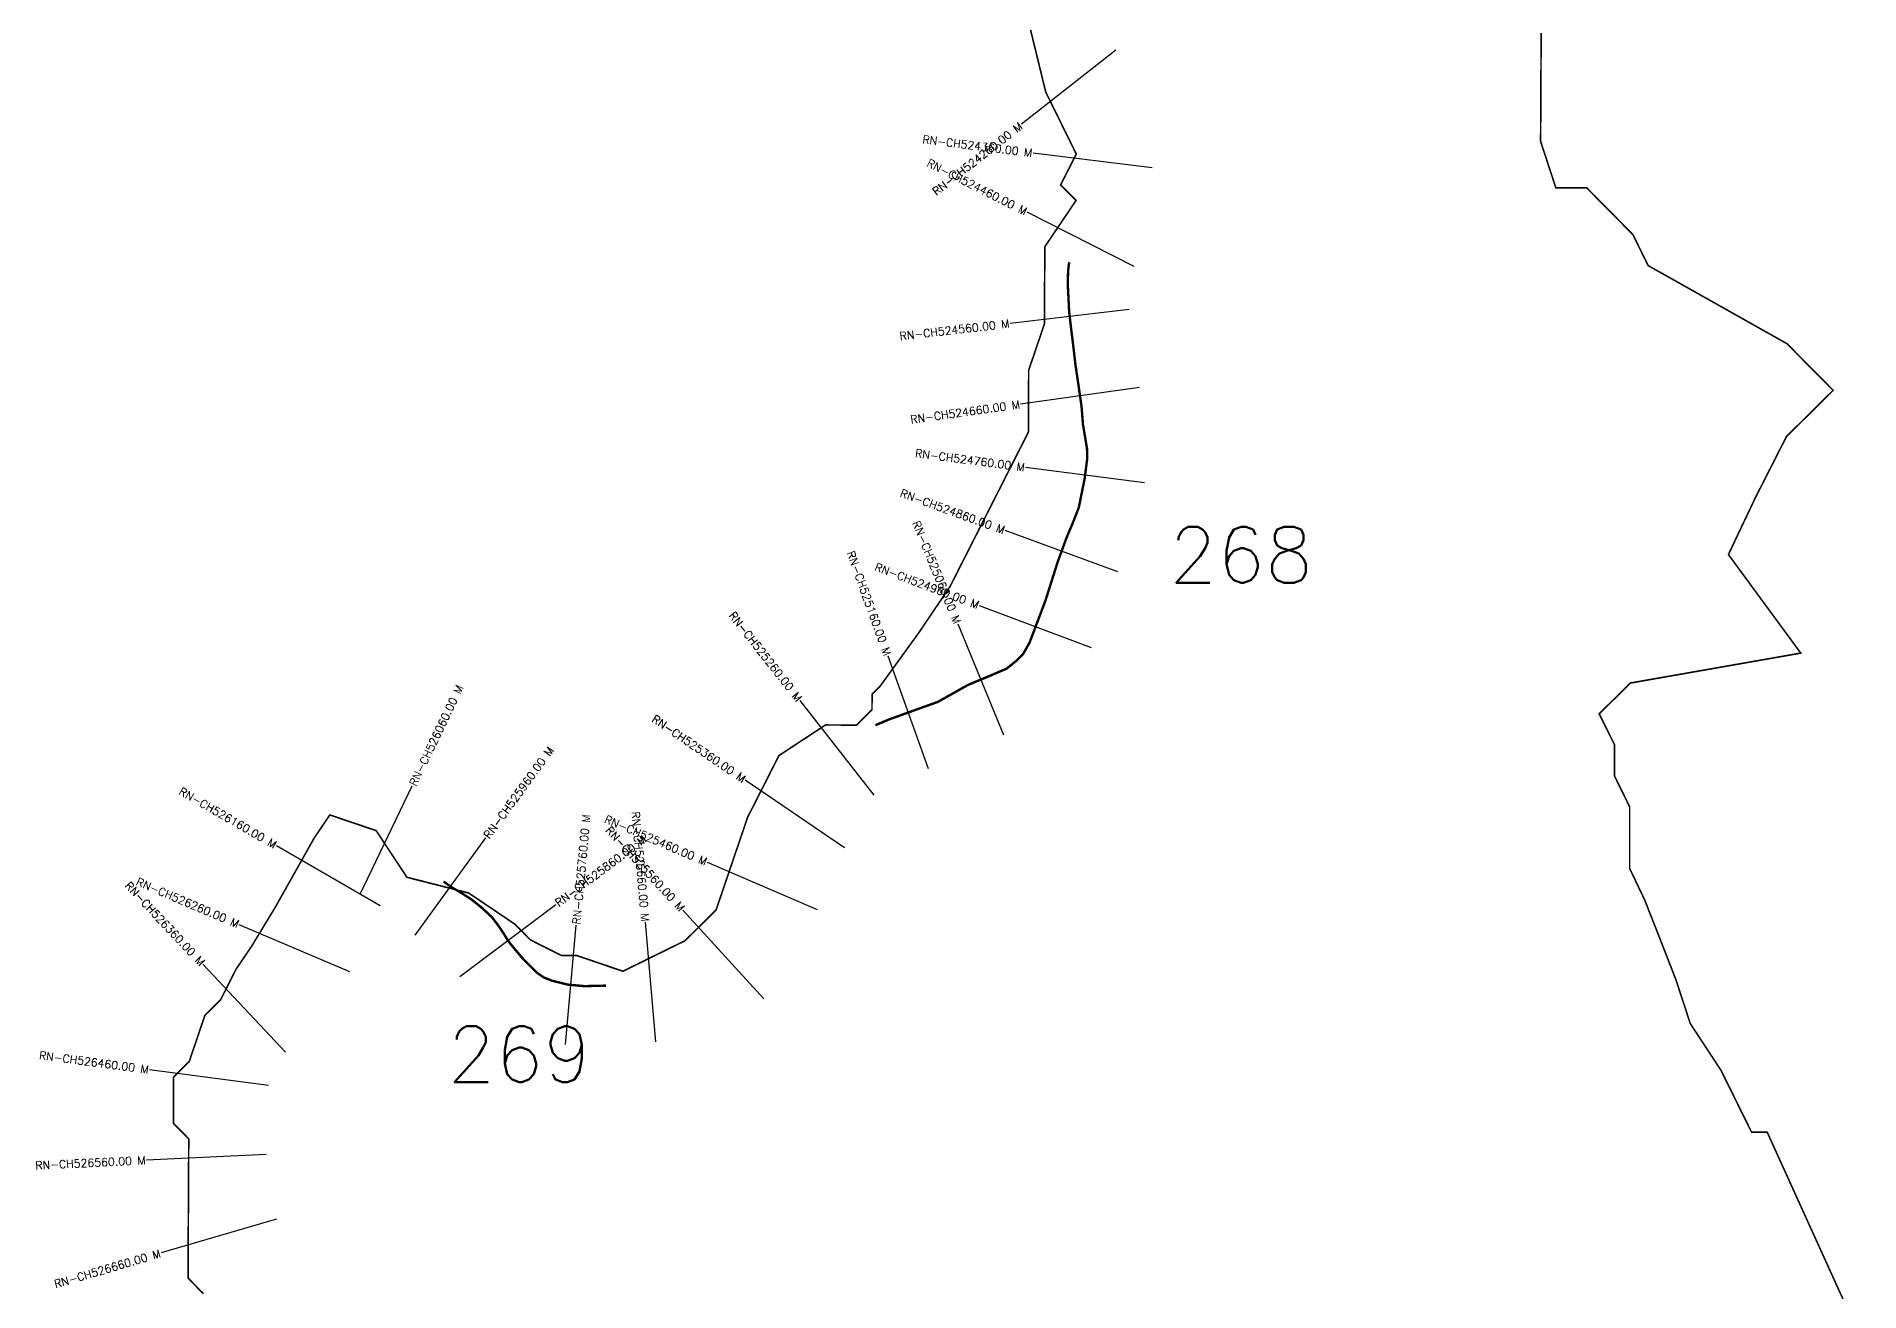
# Model space of a CAD drawing. Header units: metres. Extents: x 316875 to 319919, y 1872732 to 1878514.
# Drawn here: x 316875 to 319153, y 1874633 to 1876203 of the extents above; entities that cross this region are included whole.
import ezdxf
from ezdxf.enums import TextEntityAlignment as Align

# ---------------------------------------------------------------- set-up
doc = ezdxf.new("R2010")
doc.units = ezdxf.units.M
for name, color, linetype in [('CS', 134, 'Continuous'), ('CSMark', 6, 'Continuous'), ('NATURALLY PROTECTED', 3, 'Continuous')]:
    doc.layers.add(name, color=color, linetype=linetype)
doc.styles.get("Standard").update_dxf_attribs({"font": 'simplex.shx'})

msp = doc.modelspace()

# ---------------------------------------------------------------- linework, layer by layer
at = {"color": 6, "const_width": 2, "flags": 128}
for points in [[(317083.3, 1874630.8), (317064.1, 1874650.3), (317065, 1874824.3), (317045.8, 1874843.8), (317046.1, 1874901.8), (317065.6, 1874921), (317085.2, 1874978.9), (317104.7, 1874998.1), (317124.2, 1875036.6), (317143.8, 1875065.5), (317173, 1875113.7), (317221.8, 1875200.5), (317241.3, 1875229.3), (317299.2, 1875209.7), (317337.6, 1875151.4), (317414.8, 1875131.7), (317472.6, 1875092.7), (317491.8, 1875073.2), (317530.4, 1875053.7), (317549.7, 1875053.6), (317607.6, 1875033.9), (317685.2, 1875072.1), (317724, 1875110.6), (317763.4, 1875226.4), (317802.5, 1875303.5), (317860.7, 1875341.8), (317899.4, 1875341.6), (317918.8, 1875360.8), (317918.9, 1875380.2), (317928.6, 1875389.8), (317977.4, 1875457.2), (318016.4, 1875515), (318114.2, 1875707.8), (318114.6, 1875785.2), (318134.2, 1875843), (318134.8, 1875939.7), (318173.8, 1875997.5), (318154.5, 1876016.9), (318174.1, 1876055.5), (318135.9, 1876133), (318117, 1876210.5)], [(318755, 1876206.9), (318754.3, 1876071.5), (318773.3, 1876013.4), (318812, 1876013.2), (318869.6, 1875954.9), (318888.7, 1875916.1), (319062.2, 1875818.4), (319119.9, 1875760.1), (319061.6, 1875702.4), (319022.4, 1875625.3), (318989, 1875554.8), (319079.4, 1875431.6), (318866.5, 1875394.2), (318827.5, 1875355.7), (318846.7, 1875317), (318846.5, 1875278.3), (318865.6, 1875239.5), (318865.6, 1875162.4), (318884.2, 1875123.4), (318903.3, 1875074.9), (318923.3, 1875023.6), (318941.4, 1874968.4), (318979.7, 1874910.1), (319018, 1874832.6), (319037.5, 1874832.6), (319151.9, 1874580.5)]]:
    msp.add_lwpolyline(points, dxfattribs=at)
at = {"layer": 'CS'}
for p, q in [((318223.7, 1876185.4), (318105.6, 1876092.8)), ((318268.8, 1876038.2), (318120, 1876056.8)), ((318246.5, 1875915), (318112.6, 1875982.7)), ((318240.3, 1875861.2), (318091.3, 1875843.8)), ((318253, 1875763.8), (318104.5, 1875742.9)), ((318259.5, 1875644.4), (318110.7, 1875663.8)), ((318226.2, 1875533.3), (318085.2, 1875584.7)), ((318193.3, 1875438), (318053, 1875490.9)), ((318083.5, 1875329.2), (318026.3, 1875467.9)), ((317989.5, 1875286.8), (317938.8, 1875427.9)), ((317921.7, 1875254.2), (317829, 1875372.2)), ((317884.3, 1875188.2), (317760.3, 1875272.6)), ((317279.4, 1875130.1), (317344.2, 1875265.5)), ((317348, 1875079.2), (317436.2, 1875200.6)), ((317304.4, 1875115.6), (317174.5, 1875190.6)), ((317850.9, 1875110.8), (317713.1, 1875170)), ((317403.8, 1875027.5), (317523.8, 1875117.4)), ((317783.8, 1874999.5), (317682.6, 1875110.2)), ((317266.1, 1875033.1), (317128.2, 1875092)), ((317535.7, 1874942.2), (317549.3, 1875091.5)), ((317648.8, 1874945.8), (317635.6, 1875095.2)), ((317185.7, 1874932.7), (317083.2, 1875042.2)), ((317164.6, 1874890.9), (317015.9, 1874910.7)), ((317161.9, 1874804.8), (317012.1, 1874797.7)), ((317174.5, 1874724.1), (317030.6, 1874681.8))]:
    msp.add_line(p, q, dxfattribs=at)
at = {"layer": 'NATURALLY PROTECTED', "const_width": 3, "flags": 128}
for points in [[(318165.2, 1875920.3), (318163.9, 1875910.2), (318163.4, 1875893.6), (318165.2, 1875857.9), (318167.5, 1875838.3), (318170, 1875818.2), (318173.2, 1875791), (318177.2, 1875764.2), (318180.7, 1875739.4), (318182.4, 1875717.5), (318187.5, 1875687.2), (318187.6, 1875673.6), (318184.5, 1875649.5), (318177.2, 1875613.5), (318169.7, 1875594.3), (318161.8, 1875575.6), (318150.7, 1875545.2), (318135.6, 1875497.4), (318115.9, 1875445.2), (318107.5, 1875430.2), (318098.8, 1875421.7), (318086.9, 1875412.1), (318061.1, 1875401.1), (318039.3, 1875392.1), (318001, 1875370.6), (317940.3, 1875348.8), (317923.1, 1875341.5)], [(317586.3, 1875015.9), (317580.8, 1875015.8), (317559.2, 1875015.3), (317538.6, 1875017.2), (317518.8, 1875022.1), (317508.4, 1875026.3), (317499.2, 1875032.8), (317481.6, 1875050.7), (317467.5, 1875067.5), (317463.2, 1875073.3), (317458, 1875082), (317451.2, 1875091.9), (317443.6, 1875101.7), (317431.5, 1875113), (317419.3, 1875122.9), (317406, 1875131.6), (317393, 1875139.2), (317384.2, 1875145.6), (317383.6, 1875146.2)]]:
    msp.add_lwpolyline(points, dxfattribs=at)

# ---------------------------------------------------------------- texts
at = {"char_height": 70, "attachment_point": 1}
for s, insert in [('268', (318290, 1875589.6)), ('269', (317388.1, 1874965.3))]:
    msp.add_mtext_dynamic_manual_height_columns(s, width=95.172, gutter_width=1, heights=[0], dxfattribs=dict(at, insert=insert))
at = {"layer": 'CSMark'}
for s, rotation, p in [('RN-CH524260.00 M', 38.1094, (318104.9, 1876092.2)), ('RN-CH524360.00 M', 352.8719, (318119, 1876056.9)), ('RN-CH524460.00 M', 333.1817, (318111.7, 1875983.1)), ('RN-CH524560.00 M', 6.6453, (318090.4, 1875843.7)), ('RN-CH524660.00 M', 8.0297, (318103.5, 1875742.7)), ('RN-CH524760.00 M', 352.58, (318109.7, 1875663.9)), ('RN-CH524860.00 M', 339.9783, (318084.3, 1875585)), ('RN-CH525060.00 M', 292.3891, (318026, 1875468.8)), ('RN-CH525160.00 M', 289.7489, (317938.4, 1875428.9)), ('RN-CH524960.00 M', 339.3301, (318052.1, 1875491.3)), ('RN-CH525260.00 M', 308.1409, (317828.4, 1875373)), ('RN-CH525360.00 M', 325.7515, (317759.5, 1875273.2)), ('RN-CH526160.00 M', 330.0066, (317173.7, 1875191.1)), ('RN-CH525460.00 M', 336.7808, (317712.2, 1875170.4)), ('RN-CH525660.00 M', 275.0543, (317635.5, 1875096.2)), ('RN-CH525560.00 M', 312.4318, (317681.9, 1875111)), ('RN-CH526360.00 M', 313.1365, (317082.5, 1875042.9)), ('RN-CH526260.00 M', 336.8837, (317127.2, 1875092.4)), ('RN-CH526460.00 M', 352.4021, (317014.9, 1874910.9)), ('RN-CH526560.00 M', 2.7275, (317011.1, 1874797.7)), ('RN-CH526660.00 M', 16.396, (317029.6, 1874681.5))]:
    msp.add_text(s, height=10, rotation=rotation, dxfattribs=at).set_placement(p, align=Align.MIDDLE_RIGHT)
for s, rotation, p in [('RN-CH526060.00 M', 64.4289, (317344.6, 1875266.4)), ('RN-CH525960.00 M', 53.9868, (317436.8, 1875201.4)), ('RN-CH525760.00 M', 84.8092, (317549.4, 1875092.5)), ('RN-CH525860.00 M', 36.822, (317524.6, 1875118))]:
    msp.add_text(s, height=10, rotation=rotation, dxfattribs=at).set_placement(p, align=Align.MIDDLE_LEFT)

doc.saveas('drawing.dxf')
